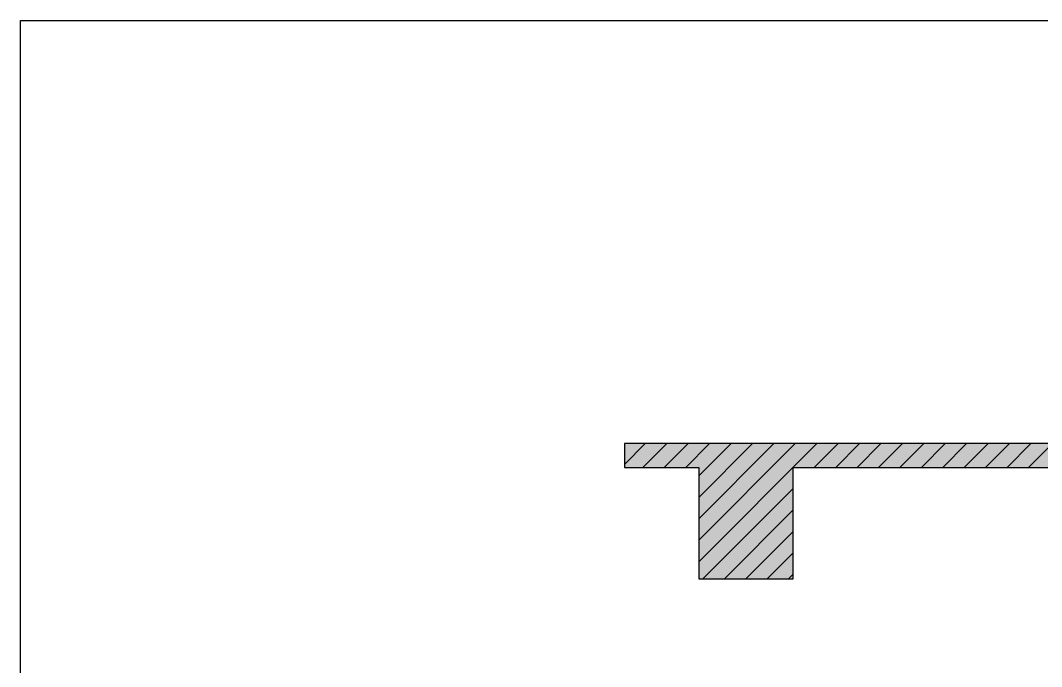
# Model space of a CAD drawing. Header units: millimetres. Extents: x 110215 to 630040, y -488650 to 141897.
# Drawn here: x 385124 to 391545, y 11290 to 15350 of the extents above; entities that cross this region are included whole.
import ezdxf
from ezdxf.xclip import XClip

# ---------------------------------------------------------------- set-up
doc = ezdxf.new("R2010")
doc.units = ezdxf.units.MM
doc.header["$LTSCALE"] = 1000
doc.header["$XCLIPFRAME"] = 0
doc.layers.add('0-140c立面材料填充', color=250, linetype='Continuous')

# ---------------------------------------------------------------- blocks, each defined once
blk = doc.blocks.new('dsfxdsfs')
h = blk.add_hatch()
h.set_pattern_fill('ANSI31', color=250, scale=30)
h.paths.add_polyline_path([(363296, -23358.4), (363296, -23508.4), (363762.4, -23508.4), (363762.4, -24208.4), (364356.9, -24208.4), (364356.9, -23508.4), (366140.2, -23508.4), (366140.2, -24208.4), (366640.2, -24208.4), (366640.2, -23508.4), (368940.2, -23508.4), (368940.2, -24208.4), (369440.2, -24208.4), (369440.2, -23508.4), (371591.1, -23508.4), (371591.1, -24208.4), (372191.3, -24208.4), (372191.3, -23508.4), (375561.3, -23508.4), (375561.3, -24208.4), (376161.3, -24208.4), (376161.3, -23508.4), (378510.1, -23508.4), (378510.1, -24208.4), (379010.1, -24208.4), (379010.1, -23508.4), (381810.4, -23508.4), (381810.4, -24208.4), (382410.4, -24208.4), (382410.4, -23508.4), (384910.1, -23508.4), (384910.1, -24208.4), (385410.1, -24208.4), (385410.1, -23508.4), (387759.1, -23508.4), (387759.1, -24208.4), (388359.1, -24208.4), (388359.1, -23508.4), (391860.1, -23508.4), (391860.1, -24208.4), (392460.1, -24208.4), (392460.2, -23508.4), (392560.1, -23508.4), (392560.1, -23358.4)])
h.paths.add_polyline_path([(363296, -27808), (392560.1, -27808), (392560.1, -27958), (363296, -27958)])
at = {"layer": '0-140c立面材料填充'}
h = blk.add_hatch(dxfattribs=at)
h.set_pattern_fill('AR-CONC', color=256)
h.paths.add_polyline_path([(363296, -27808), (392560.1, -27808), (392560.1, -27958), (363296, -27958)])
h.paths.add_polyline_path([(363296, -23358.4), (363296, -23508.4), (363762.4, -23508.4), (363762.4, -24208.4), (364356.9, -24208.4), (364356.9, -23508.4), (366140.2, -23508.4), (366140.2, -24208.4), (366640.2, -24208.4), (366640.2, -23508.4), (368940.2, -23508.4), (368940.2, -24208.4), (369440.2, -24208.4), (369440.2, -23508.4), (371591.1, -23508.4), (371591.1, -24208.4), (372191.3, -24208.4), (372191.3, -23508.4), (375561.3, -23508.4), (375561.3, -24208.4), (376161.3, -24208.4), (376161.3, -23508.4), (378510.1, -23508.4), (378510.1, -24208.4), (379010.1, -24208.4), (379010.1, -23508.4), (381810.4, -23508.4), (381810.4, -24208.4), (382410.4, -24208.4), (382410.4, -23508.4), (384910.1, -23508.4), (384910.1, -24208.4), (385410.1, -24208.4), (385410.1, -23508.4), (387759.1, -23508.4), (387759.1, -24208.4), (388359.1, -24208.4), (388359.1, -23508.4), (391860.1, -23508.4), (391860.1, -24208.4), (392460.1, -24208.4), (392460.2, -23508.4), (392560.1, -23508.4), (392560.1, -23358.4)])
for points in [[(363296, -23358.4), (363296, -23508.4), (363762.4, -23508.4), (363762.4, -24208.4), (364356.9, -24208.4), (364356.9, -23508.4), (366140.2, -23508.4), (366140.2, -24208.4), (366640.2, -24208.4), (366640.2, -23508.4), (368940.2, -23508.4), (368940.2, -24208.4), (369440.2, -24208.4), (369440.2, -23508.4), (371591.1, -23508.4), (371591.1, -24208.4), (372191.3, -24208.4), (372191.3, -23508.4), (375561.3, -23508.4)], [(392560.1, -23358.4), (363296, -23358.4)]]:
    blk.add_lwpolyline(points)

msp = doc.modelspace()

# ---------------------------------------------------------------- linework, layer by layer
msp.add_lwpolyline([(385123.9, 15350.1), (410669.3, 15350.1), (410669.3, -4761.1), (385123.9, -4761.1)], close=True)

# ---------------------------------------------------------------- block references
at = {"color": 5}
ref = msp.add_blockref('dsfxdsfs', (25626.4, 36048.8), dxfattribs=at)
XClip(ref).set_block_clipping_path([(359497.5047758532, -29954.3576918291), (382356.9138167351, -20698.7862632577)])

doc.saveas('drawing.dxf')
